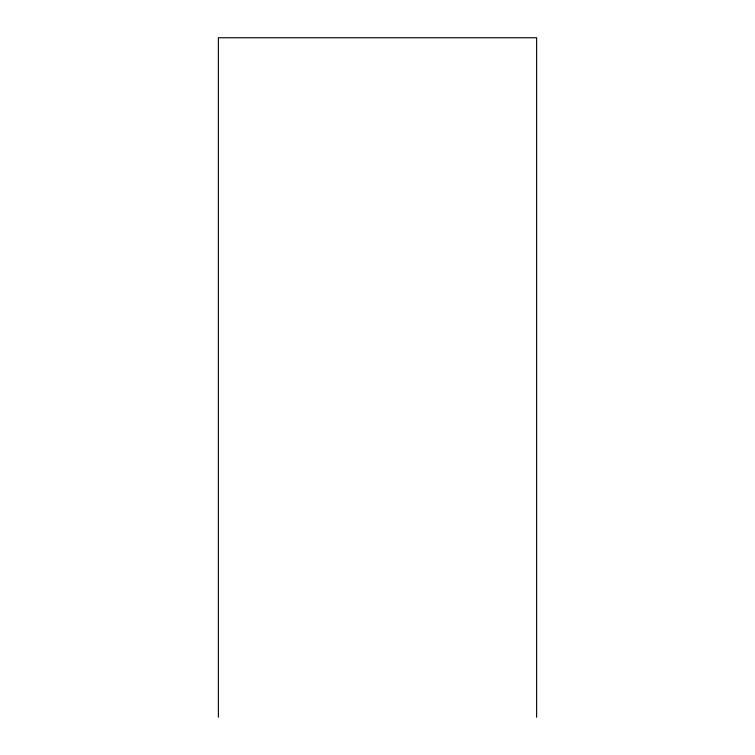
<?xml version="1.0" encoding="UTF-8"?>
<svg xmlns="http://www.w3.org/2000/svg" width="755" height="755" viewBox="0 0 755 755"><rect width="100%" height="100%" fill="white"/><g stroke="black" fill="none" stroke-linecap="round" stroke-linejoin="round"><path stroke-width="1.13" d="M536.626 717.25L536.626 37.75L218.374 37.75L218.374 717.25"/></g></svg>
